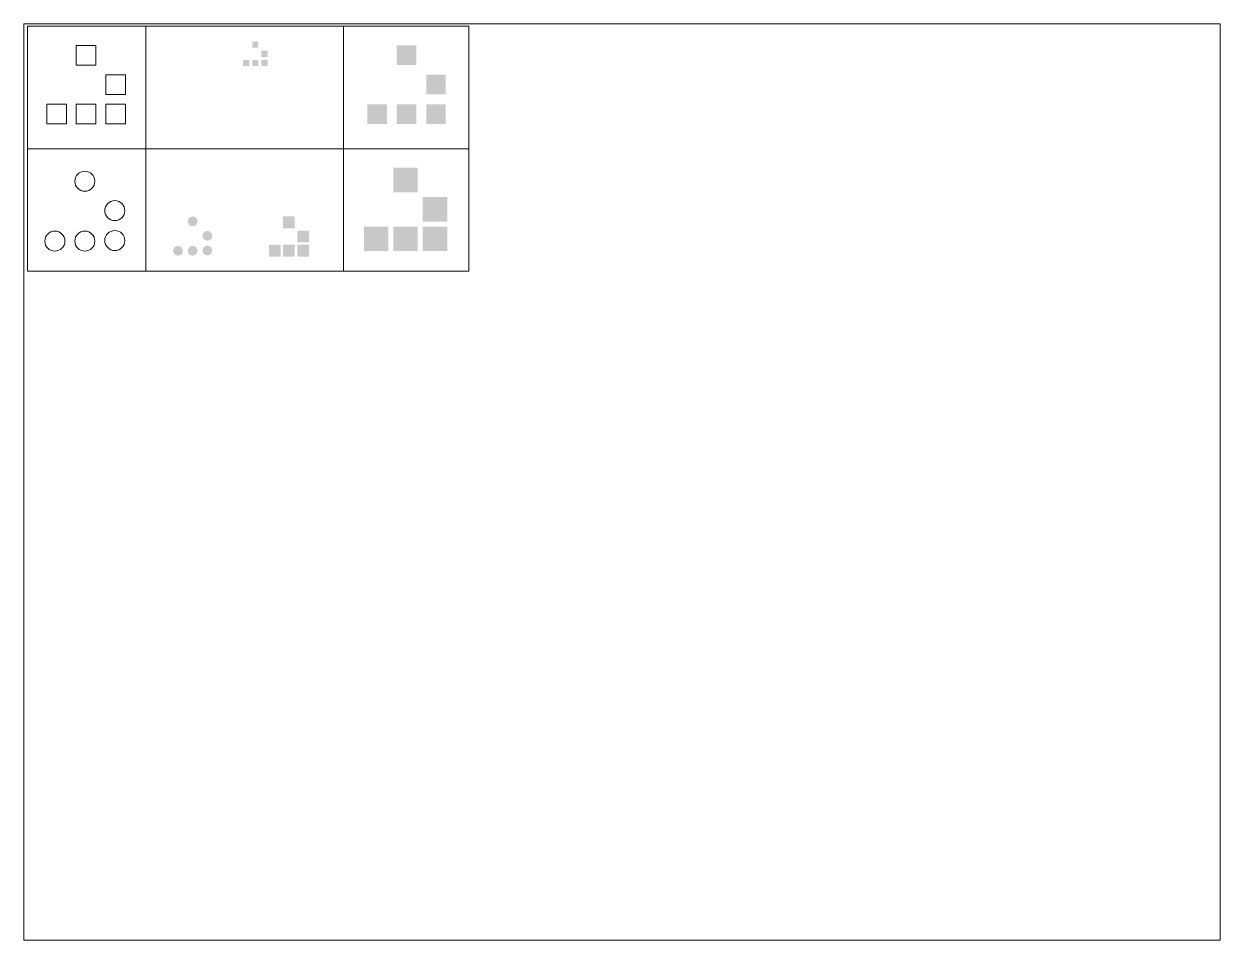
# Paper-space layout 'Layout1' of a CAD drawing. Header units: millimetres. Extents: x 0 to 244, y 21 to 208.
# The model-space entities are those that its viewports show. They can reach past a viewport. Long polylines and large blocks are cut down to what shows.
import ezdxf

# ---------------------------------------------------------------- set-up
doc = ezdxf.new("R2010")
doc.units = ezdxf.units.MM
doc.layers.add('Card', color=7, linetype='Continuous', lineweight=0)
doc.layers.add('Hack', color=7, linetype='Continuous', lineweight=0)
doc.layers.add('Viewports', color=7, linetype='Continuous', lineweight=0, plot=False)

msp = doc.modelspace()

# ---------------------------------------------------------------- hatches: boundary and pattern name
at = {"layer": 'Hack'}
h = msp.add_hatch(color=256, dxfattribs=at)
h.dxf.hatch_style = 1
h.paths.add_polyline_path([(47.07, 46.84), (45.82, 46.84), (45.82, 45.59), (47.07, 45.59)])
h.paths.add_polyline_path([(48.94, 44.97), (47.69, 44.97), (47.69, 43.72), (48.94, 43.72)])
h.paths.add_polyline_path([(48.94, 43.09), (47.69, 43.09), (47.69, 41.84), (48.94, 41.84)])
h.paths.add_polyline_path([(47.07, 43.09), (45.82, 43.09), (45.82, 41.84), (47.07, 41.84)])
h.paths.add_polyline_path([(45.2, 43.09), (43.95, 43.09), (43.95, 41.84), (45.2, 41.84)])
h = msp.add_hatch(color=256, dxfattribs=at)
h.dxf.hatch_style = 1
h.paths.add_polyline_path([(79.3, 46.07), (75.3, 46.07), (75.3, 42.07), (79.3, 42.07)])
h.paths.add_polyline_path([(85.3, 40.07), (81.3, 40.07), (81.3, 36.07), (85.3, 36.07)])
h.paths.add_polyline_path([(85.3, 34.07), (81.3, 34.07), (81.3, 30.07), (85.3, 30.07)])
h.paths.add_polyline_path([(79.3, 34.07), (75.3, 34.07), (75.3, 30.07), (79.3, 30.07)])
h.paths.add_polyline_path([(73.3, 34.07), (69.3, 34.07), (69.3, 30.07), (73.3, 30.07)])
h = msp.add_hatch(color=256, dxfattribs=at)
h.dxf.hatch_style = 1
h.paths.add_polyline_path([(79.59, 21.11), (74.59, 21.11), (74.59, 16.11), (79.59, 16.11)])
h.paths.add_polyline_path([(85.59, 15.11), (80.59, 15.11), (80.59, 10.11), (85.59, 10.11)])
h.paths.add_polyline_path([(85.59, 9.11), (80.59, 9.11), (80.59, 4.11), (85.59, 4.11)])
h.paths.add_polyline_path([(79.59, 9.11), (74.59, 9.11), (74.59, 4.11), (79.59, 4.11)])
h.paths.add_polyline_path([(73.59, 9.11), (68.59, 9.11), (68.59, 4.11), (73.59, 4.11)])
h = msp.add_hatch(color=256, dxfattribs=at)
h.dxf.hatch_style = 1
h.paths.add_polyline_path([(34.68, 10.17, 1), (32.68, 10.17, 1)])
h.paths.add_polyline_path([(37.68, 7.22, 1), (35.68, 7.22, 1)])
h.paths.add_polyline_path([(37.68, 4.22, 1), (35.68, 4.22, 1)])
h.paths.add_polyline_path([(34.68, 4.17, 1), (32.68, 4.17, 1)])
h.paths.add_polyline_path([(29.68, 4.17, 1), (31.68, 4.17, 1)])
h = msp.add_hatch(color=256, dxfattribs=at)
h.dxf.hatch_style = 1
h.paths.add_polyline_path([(54.51, 11.19), (52.1, 11.19), (52.1, 8.78), (54.51, 8.78)])
h.paths.add_polyline_path([(57.4, 8.3), (54.99, 8.3), (54.99, 5.89), (57.4, 5.89)])
h.paths.add_polyline_path([(57.4, 5.41), (54.99, 5.41), (54.99, 3), (57.4, 3)])
h.paths.add_polyline_path([(54.51, 5.41), (52.1, 5.41), (52.1, 3), (54.51, 3)])
h.paths.add_polyline_path([(51.62, 5.41), (49.21, 5.41), (49.21, 3), (51.62, 3)])

# ---------------------------------------------------------------- linework, layer by layer
at = {"layer": 'Card'}
msp.add_lwpolyline([(0, 0), (90, 0), (90, 50), (0, 50)], close=True, dxfattribs=at)
at = {"layer": 'Hack'}
for p, q in [((24.16, 50), (24.16, 0)), ((64.41, 50), (64.41, 0)), ((0, 25), (90, 25))]:
    msp.add_line(p, q, dxfattribs=at)
for points in [[(9.95, 42.07), (13.95, 42.07), (13.95, 46.07), (9.95, 46.07)], [(15.95, 36.07), (19.95, 36.07), (19.95, 40.07), (15.95, 40.07)], [(3.95, 30.07), (7.95, 30.07), (7.95, 34.07), (3.95, 34.07)], [(9.95, 30.07), (13.95, 30.07), (13.95, 34.07), (9.95, 34.07)], [(15.95, 30.07), (19.95, 30.07), (19.95, 34.07), (15.95, 34.07)]]:
    msp.add_lwpolyline(points, close=True, dxfattribs=at)
for centre in [(11.69, 18.36), (17.8, 12.36), (5.58, 6.14), (11.69, 6.14), (17.8, 6.25)]:
    msp.add_circle(centre, 2.04, dxfattribs=at)

psp = doc.layouts.get("Layout1")

# ---------------------------------------------------------------- viewports
at = {"layer": 'Viewports'}
psp.add_viewport(center=(121.89, 114.21), size=(243.91, 186.9345), view_center_point=(121.22, -43.01), view_height=186.9345, dxfattribs=at)

doc.saveas('drawing.dxf')
